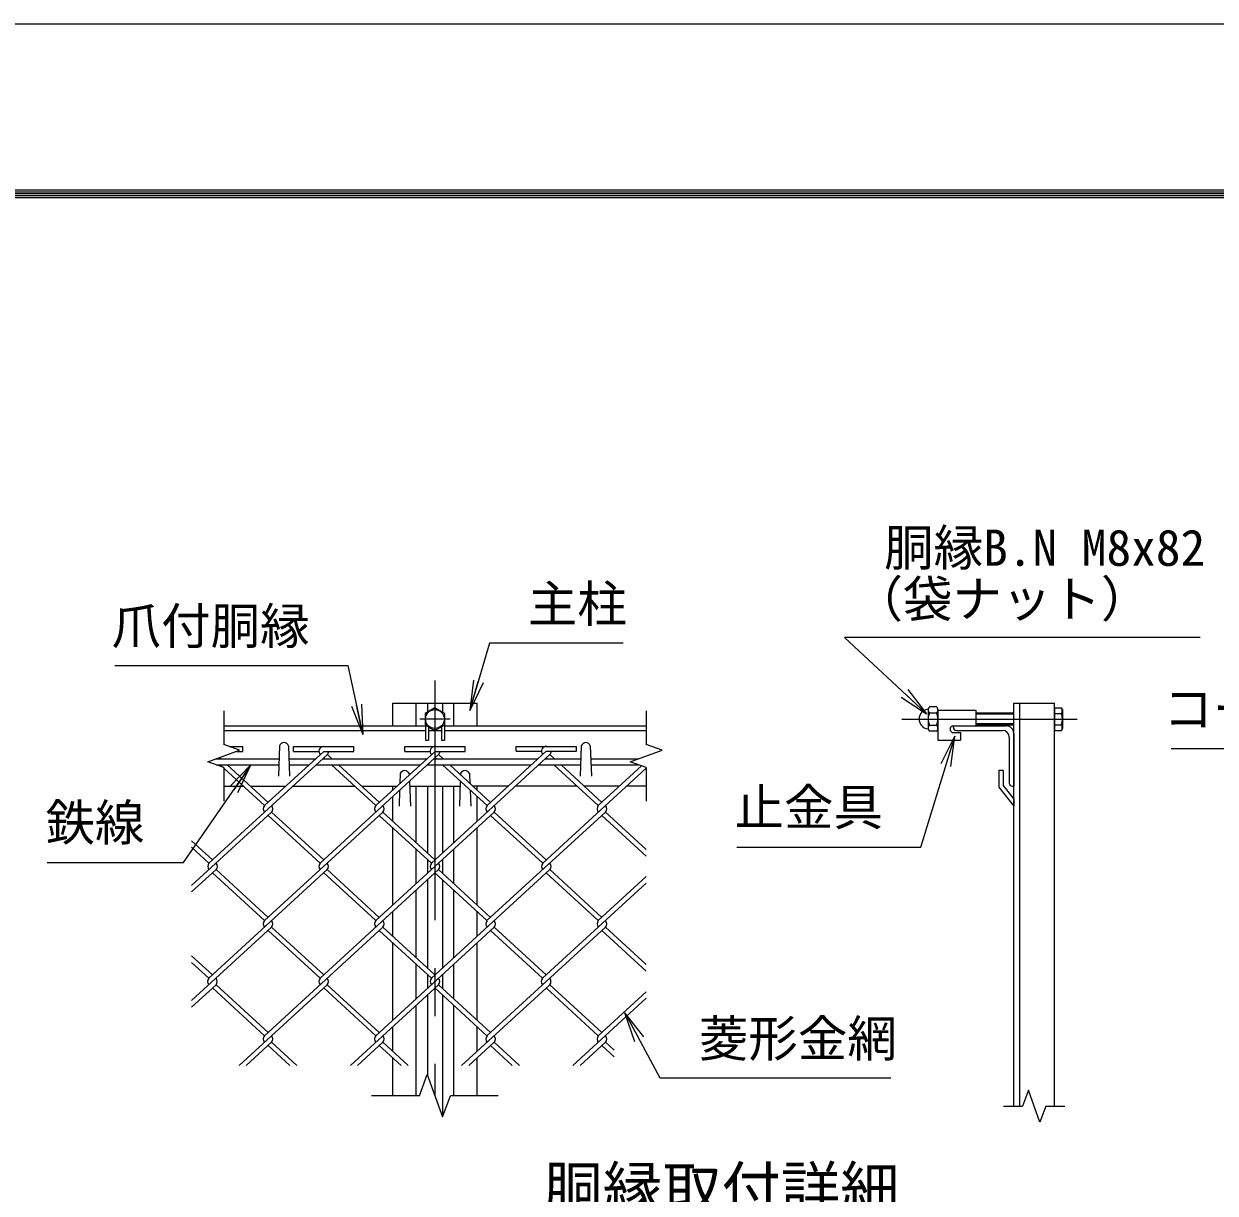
# Model space of a CAD drawing. Units: millimetres, scale not verified. Extents: x -4200 to 4200, y -2970 to 2970.
# Drawn here: x 1093 to 2672, y 1421 to 2970 of the extents above; entities that cross this region are included whole.
import ezdxf
from ezdxf.enums import TextEntityAlignment as Align

# ---------------------------------------------------------------- set-up
doc = ezdxf.new("R2010")
doc.units = ezdxf.units.MM
doc.header["$LTSCALE"] = 10
doc.linetypes.add('USER1', pattern=[50.8, 31.75, -6.35, 6.35, -6.35])
for name, color, linetype, lineweight in [('0-0_D-STR1', 1, 'Continuous', 18), ('0-1_D-BMK', 2, 'USER1', 13), ('0-2_D-STR-DIM', 7, 'Continuous', 13), ('0-3_D-STR3', 3, 'Continuous', 13), ('0-7_D-STR-TXT', 7, 'Continuous', 13), ('0-8_0', 7, 'Continuous', 18), ('0-B_D-STR2', 7, 'Continuous', 13), ('0-C_D-TTL', 7, 'Continuous', 18)]:
    doc.layers.add(name, color=color, linetype=linetype, lineweight=lineweight)
doc.layers.add('0-A_D-TTL-TXT', color=7, linetype='Continuous')
doc.styles.add('ＭＳ ゴシック', font='')
doc.styles.get('ＭＳ ゴシック').set_extended_font_data('MS Gothic')

# ---------------------------------------------------------------- blocks, each defined once
blk = doc.blocks.new('_Open')
at = {"layer": '0-8_0'}
blk.add_line((-10, 1.667), (0, 0), dxfattribs=at)
blk.add_lwpolyline([(-10, -1.667), (0, 0), (-10, 0)], dxfattribs=at)

msp = doc.modelspace()

# ---------------------------------------------------------------- linework, layer by layer
at = {"layer": '0-0_D-STR1'}
for p, q in [((1581.82, 2070.11), (1693.82, 2070.11)), ((1581.82, 2040.11), (1581.82, 2070.11)), ((1612.82, 2040.11), (1612.82, 2070.11)), ((1627.82, 2070.11), (1627.82, 2058.35)), ((1647.82, 2070.11), (1647.82, 2058.35)), ((1662.82, 2040.11), (1662.82, 2070.11)), ((1693.82, 2040.11), (1693.82, 2070.11)), ((2405.13, 1536.17), (2405.13, 2070.11)), ((2405.13, 2070.11), (2459.13, 2070.11)), ((2413.13, 1536.17), (2413.13, 2070.11)), ((2459.13, 1536.17), (2459.13, 2070.11)), ((1357.82, 2040.11), (1625.32, 2040.11)), ((1650.32, 2040.11), (1917.82, 2040.11)), ((2325.13, 2038.11), (2325.13, 2040.11)), ((2325.13, 2040.11), (2395.13, 2040.11)), ((1357.82, 2034.11), (1625.32, 2034.11)), ((1629.32, 2034.11), (1646.32, 2034.11)), ((1650.32, 2034.11), (1917.82, 2034.11)), ((2329.13, 2034.11), (2390.13, 2034.11)), ((2399.13, 2025.11), (2399.13, 1964.11)), ((2405.13, 2030.11), (2405.13, 1960.11)), ((1431.82, 2013.85), (1430.42, 1973.61)), ((1443.82, 2013.85), (1445.22, 1973.61)), ((1831.82, 2013.85), (1830.42, 1973.61)), ((1843.82, 2013.85), (1845.22, 1973.61)), ((1591.82, 1976.87), (1591.36, 1963.66)), ((1603.82, 1976.87), (1603.88, 1975.13)), ((1671.82, 1976.87), (1671.77, 1975.32)), ((1683.82, 1976.87), (1684.27, 1963.86)), ((2391.13, 1980.87), (2391.13, 1961.11)), ((1357.82, 1960.11), (1384, 1960.11)), ((1393.45, 1960.11), (1440.04, 1960.11)), ((1449.51, 1960.11), (1531.46, 1960.11)), ((1540.91, 1960.11), (1587.49, 1960.11)), ((1581.82, 1954.92), (1581.82, 1960.11)), ((1604.17, 1966.93), (1605.32, 1933.87)), ((1604.4, 1960.11), (1671.23, 1960.11)), ((1612.82, 1885.56), (1612.82, 1960.11)), ((1627.82, 1960.11), (1627.82, 1871.81)), ((1647.82, 1960.11), (1647.82, 1871.81)), ((1662.82, 1885.56), (1662.82, 1960.11)), ((1671.47, 1966.91), (1670.32, 1933.87)), ((1734.95, 1960.11), (1688.36, 1960.11)), ((1693.82, 1955.11), (1693.82, 1960.11)), ((1826.34, 1960.11), (1744.18, 1960.11)), ((1882.4, 1960.11), (1835.82, 1960.11)), ((1917.82, 1960.11), (1891.88, 1960.11)), ((2385.13, 1958.87), (2405.13, 1933.87)), ((2391.13, 1961.11), (2405.13, 1943.01)), ((2403.13, 1960.11), (2405.13, 1960.11)), ((1581.82, 1913.94), (1581.82, 1946.45)), ((1591.05, 1954.91), (1590.32, 1933.87)), ((1684.59, 1954.89), (1685.32, 1933.87)), ((1693.82, 1913.96), (1693.82, 1946.43)), ((2405.13, 1943.01), (2405.13, 1933.87)), ((1581.82, 1802.65), (1581.82, 1905.28)), ((1693.82, 1802.65), (1693.82, 1905.28)), ((1612.82, 1831.06), (1612.82, 1876.88)), ((1662.82, 1831.06), (1662.82, 1876.88)), ((1627.82, 1863.13), (1627.82, 1844.8)), ((1647.82, 1863.13), (1647.82, 1844.8)), ((1627.82, 1836.12), (1627.82, 1719.33)), ((1647.82, 1836.12), (1647.82, 1719.33)), ((1612.82, 1733.08), (1612.82, 1822.38)), ((1662.82, 1733.08), (1662.82, 1822.38)), ((1581.82, 1761.48), (1581.82, 1793.97)), ((1693.82, 1761.48), (1693.82, 1793.97)), ((1581.82, 1650.17), (1581.82, 1752.8)), ((1693.82, 1650.17), (1693.82, 1752.8)), ((1612.82, 1678.58), (1612.82, 1724.4)), ((1662.82, 1678.58), (1662.82, 1724.4)), ((1627.82, 1710.65), (1627.82, 1692.32)), ((1647.82, 1710.65), (1647.82, 1692.32)), ((1627.82, 1683.64), (1627.82, 1577.59)), ((1647.82, 1683.64), (1647.82, 1522.64)), ((1612.82, 1550.11), (1612.82, 1669.9)), ((1662.82, 1550.11), (1662.82, 1669.9)), ((1581.82, 1609), (1581.82, 1641.49)), ((1693.82, 1609), (1693.82, 1641.49)), ((1581.82, 1550.11), (1581.82, 1600.32)), ((1693.82, 1550.11), (1693.82, 1600.32))]:
    msp.add_line(p, q, dxfattribs=at)
msp.add_lwpolyline([(2391.13, 1980.87), (2385.13, 1980.87), (2385.13, 1958.87)], dxfattribs=at)
for centre, radius, start, end in [((2329.13, 2038.11), 4, 180, 270), ((2395.13, 2030.11), 10, 0, 90), ((2390.13, 2025.11), 9, 0, 90), ((1437.82, 2011.35), 6.5, 22.61986, 157.38014), ((1837.82, 2011.35), 6.5, 22.61986, 157.38014), ((1597.82, 1974.37), 6.5, 22.61986, 157.38014), ((1677.82, 1974.37), 6.5, 22.61986, 157.38014), ((2403.13, 1964.11), 4, 180, 270)]:
    msp.add_arc(centre, radius, start, end, dxfattribs=at)
at = {"layer": '0-1_D-BMK'}
for p, q in [((1637.82, 2100.11), (1637.82, 1550.11)), ((1657.82, 2049.11), (1617.82, 2049.11)), ((2256.66, 2049.11), (2489.13, 2049.11))]:
    msp.add_line(p, q, dxfattribs=at)
at = {"layer": '0-2_D-STR-DIM'}
for p, q in [((1357.82, 2060.11), (1357.82, 2015.5)), ((1917.82, 2060.11), (1917.82, 2015.5)), ((1336.68, 1992.42), (1378.96, 2007.81)), ((1378.96, 2007.81), (1357.82, 2015.5)), ((1357.82, 1984.72), (1336.68, 1992.42)), ((1357.82, 1984.72), (1357.82, 1940.11)), ((1917.82, 1984.72), (1917.82, 1940.11)), ((1617.3, 1550.11), (1627.56, 1578.3)), ((1627.56, 1578.3), (1648.08, 1521.92)), ((1617.3, 1550.11), (1553.82, 1550.11)), ((1648.08, 1521.92), (1658.34, 1550.11)), ((1721.82, 1550.11), (1658.34, 1550.11)), ((2424.44, 1557.31), (2416.74, 1536.17)), ((2439.83, 1515.02), (2424.44, 1557.31)), ((2391.63, 1536.17), (2416.74, 1536.17)), ((2447.52, 1536.17), (2439.83, 1515.02)), ((2447.52, 1536.17), (2472.63, 1536.17))]:
    msp.add_line(p, q, dxfattribs=at)
msp.add_lwpolyline([(1917.82, 1984.72), (1896.68, 1992.42), (1938.96, 2007.81), (1917.82, 2015.5)], dxfattribs=at)
at = {"layer": '0-3_D-STR3'}
for p, q in [((2291.63, 2061.58), (2291.63, 2036.89)), ((2291.63, 2061.58), (2291.63, 2036.89)), ((2302.63, 2065.31), (2293.63, 2065.31)), ((2293.63, 2057.21), (2302.63, 2057.21)), ((2304.63, 2061.58), (2304.63, 2036.89)), ((2304.63, 2061.58), (2304.63, 2036.89)), ((2304.63, 2061.11), (2354.63, 2061.11)), ((2304.63, 2061.11), (2304.63, 2021.11)), ((2354.63, 2061.11), (2354.63, 2040.11)), ((2405.13, 2057.11), (2354.63, 2057.11)), ((2405.13, 2055.61), (2354.63, 2055.61)), ((2459.13, 2064.12), (2468.34, 2064.12)), ((2459.13, 2064.12), (2459.13, 2034.1)), ((2459.13, 2056.62), (2468.34, 2056.62)), ((2469.73, 2061.71), (2468.34, 2064.12)), ((2469.73, 2061.71), (2469.73, 2036.51)), ((1625.32, 2041.32), (1625.32, 2021.11)), ((1629.32, 2039.01), (1629.32, 2021.11)), ((1646.32, 2039.01), (1646.32, 2021.11)), ((1650.32, 2041.32), (1650.32, 2021.11)), ((2293.63, 2041.01), (2302.63, 2041.01)), ((2325.13, 2040.11), (2354.63, 2040.11)), ((2405.13, 2042.61), (2354.63, 2042.61)), ((2405.13, 2041.11), (2354.63, 2041.11)), ((2459.13, 2041.61), (2468.34, 2041.61)), ((2302.63, 2032.91), (2293.63, 2032.91)), ((2325.13, 2031.11), (2334.63, 2031.11)), ((2334.63, 2031.11), (2334.63, 2021.11)), ((2459.13, 2034.1), (2468.34, 2034.1)), ((2469.73, 2036.51), (2468.34, 2034.1)), ((1625.32, 2021.11), (1629.32, 2021.11)), ((1646.32, 2021.11), (1650.32, 2021.11)), ((2304.63, 2021.11), (2334.63, 2021.11)), ((1347.5, 1996.35), (1431.21, 1996.35)), ((1444.43, 1996.35), (1479.59, 1996.35)), ((1489.06, 1996.35), (1627.04, 1996.35)), ((1636.28, 1996.35), (1774.5, 1996.35)), ((1783.73, 1996.35), (1831.21, 1996.35)), ((1844.43, 1996.35), (1907.5, 1996.35)), ((1347.84, 1988.35), (1430.93, 1988.35)), ((1444.71, 1988.35), (1470.86, 1988.35)), ((1480.33, 1988.35), (1618.31, 1988.35)), ((1627.55, 1988.35), (1765.77, 1988.35)), ((1775, 1988.35), (1830.93, 1988.35)), ((1844.71, 1988.35), (1907.84, 1988.35))]:
    msp.add_line(p, q, dxfattribs=at)
msp.add_lwpolyline([(1650.82, 2056.62), (1637.82, 2064.12), (1624.82, 2056.62), (1624.82, 2041.61), (1637.82, 2034.1), (1650.82, 2041.61)], close=True, dxfattribs=at)
msp.add_circle((1637.82, 2049.11), 12.5, dxfattribs=at)
for centre, radius, start, end in [((2292.63, 2049.11), 13, 97.16806, 262.83194), ((2290.88, 2063), 1, 277.16806, 350.16084), ((2296.71, 2061.26), 5.08, 127.21089, 232.78911), ((2309.03, 2049.11), 17.4, 152.26063, 207.73937), ((2287.23, 2049.11), 17.4, 332.26063, 27.73937), ((2299.56, 2061.26), 5.08, 307.21089, 52.78911), ((2462.85, 2060.37), 6.64, 325.61585, 34.38415), ((2444.66, 2049.11), 24.84, 342.4121, 17.5879), ((2296.73, 2036.96), 5.1, 127.42505, 232.57495), ((2299.53, 2036.96), 5.1, 307.42505, 52.57495), ((2325.13, 2035.61), 4.5, 90, 270), ((2462.85, 2037.85), 6.64, 325.61585, 34.38415), ((2290.88, 2035.22), 1, 16.57981, 82.83194)]:
    msp.add_arc(centre, radius, start, end, dxfattribs=at)
at = {"layer": '0-7_D-STR-TXT'}
for points in [[(1887.41, 2149.62), (1710.09, 2149.62), (1684.63, 2062.49)], [(2652.05, 2157), (2180.82, 2157), (2288.05, 2057.35)], [(1213.31, 2119.98), (1522.36, 2119.98), (1541.86, 2030.4)], [(2038.24, 1879.57), (2282.05, 1879.57), (2326.38, 2024.72)], [(2613.76, 2010.21), (3170.01, 2010.21), (3219.88, 1931.49)], [(1123.84, 1859.22), (1304.72, 1859.22), (1392.71, 1986.71)], [(2242.06, 1573.2), (1936.57, 1573.2), (1890.68, 1658.28)]]:
    msp.add_lwpolyline(points, dxfattribs=at)
at = {"layer": '0-B_D-STR2'}
for p, q in [((1365.45, 2012.73), (1383.02, 2012.73)), ((1374.9, 2006.33), (1383.02, 2006.33)), ((1383.02, 2006.33), (1383.02, 2012.73)), ((1490.47, 2006.33), (1412.01, 1934.43)), ((1450.47, 2006.33), (1450.47, 2012.73)), ((1450.47, 2012.73), (1530.47, 2012.73)), ((1450.47, 2006.33), (1484.05, 2006.33)), ((1490.47, 2006.33), (1530.47, 2006.33)), ((1530.47, 2006.33), (1530.47, 2012.73)), ((1637.93, 2006.33), (1559.46, 1934.43)), ((1597.93, 2006.33), (1597.93, 2012.73)), ((1597.93, 2012.73), (1677.93, 2012.73)), ((1597.93, 2006.33), (1631.5, 2006.33)), ((1637.93, 2006.33), (1677.93, 2006.33)), ((1677.93, 2006.33), (1677.93, 2012.73)), ((1785.49, 2006.43), (1706.92, 1934.43)), ((1745.49, 2006.43), (1745.49, 2012.83)), ((1745.49, 2012.83), (1825.49, 2012.83)), ((1745.49, 2006.43), (1779.07, 2006.43)), ((1785.49, 2006.43), (1825.49, 2006.43)), ((1825.49, 2006.43), (1825.49, 2012.83)), ((1495.21, 2001.99), (1338.29, 1858.2)), ((1353.9, 1996.35), (1352.08, 1998.02)), ((1642.54, 2002.1), (1485.63, 1858.31)), ((1491.88, 1996.35), (1490.47, 1997.65)), ((1501.35, 1996.35), (1495.21, 2001.99)), ((1790, 2002.1), (1633.08, 1858.31)), ((1639.34, 1996.35), (1637.81, 1997.76)), ((1648.81, 1996.35), (1642.54, 2002.1)), ((1786.79, 1996.35), (1785.26, 1997.76)), ((1796.26, 1996.35), (1790, 2002.1)), ((1412.01, 1934.43), (1353.16, 1988.35)), ((1416.74, 1938.77), (1362.63, 1988.35)), ((1559.46, 1934.43), (1500.61, 1988.35)), ((1564.2, 1938.77), (1510.08, 1988.35)), ((1706.92, 1934.43), (1648.07, 1988.35)), ((1711.65, 1938.77), (1657.54, 1988.35)), ((1917.82, 1983.89), (1780.65, 1858.19)), ((1854.37, 1934.43), (1795.52, 1988.35)), ((1859.11, 1938.77), (1805, 1988.35)), ((1911.69, 1986.95), (1854.37, 1934.43)), ((1421.37, 1925.87), (1315.32, 1828.69)), ((1568.82, 1925.86), (1411.9, 1782.07)), ((1485.63, 1858.31), (1416.64, 1921.53)), ((1490.36, 1862.65), (1421.37, 1925.87)), ((1716.27, 1925.86), (1559.36, 1782.07)), ((1633.08, 1858.31), (1564.09, 1921.53)), ((1637.82, 1862.65), (1568.83, 1925.87)), ((1863.73, 1925.86), (1706.81, 1782.07)), ((1780.65, 1858.19), (1711.54, 1921.52)), ((1785.38, 1862.53), (1716.27, 1925.86)), ((1917.82, 1867.61), (1858.99, 1921.52)), ((1917.82, 1876.29), (1863.73, 1925.86)), ((1342.91, 1862.65), (1315.32, 1887.93)), ((1338.17, 1858.31), (1315.32, 1879.25)), ((1347.65, 1849.63), (1315.32, 1820.01)), ((1495.1, 1849.63), (1338.17, 1705.83)), ((1416.64, 1786.41), (1347.65, 1849.63)), ((1642.56, 1849.63), (1485.63, 1705.83)), ((1564.09, 1786.41), (1495.1, 1849.63)), ((1790, 1849.62), (1633.08, 1705.83)), ((1711.55, 1786.41), (1642.56, 1849.63)), ((1858.99, 1786.4), (1790, 1849.62)), ((1411.9, 1782.07), (1342.91, 1845.29)), ((1559.36, 1782.07), (1490.36, 1845.29)), ((1706.81, 1782.07), (1637.82, 1845.29)), ((1854.25, 1782.06), (1785.68, 1844.9)), ((1917.82, 1840.3), (1854.25, 1782.06)), ((1917.82, 1831.62), (1780.54, 1705.83)), ((1421.37, 1773.39), (1315.32, 1676.21)), ((1568.83, 1773.39), (1411.9, 1629.59)), ((1485.63, 1705.83), (1416.64, 1769.05)), ((1490.36, 1710.17), (1421.37, 1773.39)), ((1716.28, 1773.39), (1559.36, 1629.59)), ((1637.82, 1710.17), (1568.83, 1773.39)), ((1863.73, 1773.38), (1706.81, 1629.59)), ((1780.54, 1705.83), (1711.55, 1769.05)), ((1785.27, 1710.17), (1716.28, 1773.39)), ((1917.82, 1715.13), (1858.99, 1769.04)), ((1917.82, 1723.81), (1863.73, 1773.38)), ((1633.08, 1705.83), (1564.5, 1768.67)), ((1342.91, 1710.17), (1315.32, 1735.45)), ((1338.17, 1705.83), (1315.32, 1726.77)), ((1347.65, 1697.15), (1315.32, 1667.53)), ((1411.9, 1629.59), (1342.91, 1692.81)), ((1416.64, 1633.93), (1347.65, 1697.15)), ((1495.1, 1697.15), (1378.29, 1590.11)), ((1559.36, 1629.59), (1490.36, 1692.81)), ((1564.09, 1633.93), (1495.1, 1697.15)), ((1642.56, 1697.15), (1525.75, 1590.11)), ((1706.81, 1629.59), (1637.82, 1692.81)), ((1711.55, 1633.93), (1642.56, 1697.15)), ((1790.01, 1697.15), (1673.2, 1590.11)), ((1854.27, 1629.59), (1785.27, 1692.81)), ((1859, 1633.93), (1790.01, 1697.15)), ((1917.82, 1679.14), (1820.66, 1590.11)), ((1917.82, 1687.82), (1854.27, 1629.59)), ((1421.37, 1620.91), (1387.76, 1590.11)), ((1445.51, 1590.11), (1416.64, 1616.57)), ((1454.98, 1590.11), (1421.37, 1620.91)), ((1568.83, 1620.91), (1535.22, 1590.11)), ((1592.96, 1590.11), (1564.09, 1616.57)), ((1602.44, 1590.11), (1568.83, 1620.91)), ((1716.28, 1620.91), (1682.68, 1590.11)), ((1740.42, 1590.11), (1711.55, 1616.57)), ((1749.89, 1590.11), (1716.28, 1620.91)), ((1863.74, 1620.91), (1830.13, 1590.11)), ((1875.32, 1601.62), (1859, 1616.57)), ((1875.32, 1610.3), (1863.74, 1620.91))]:
    msp.add_line(p, q, dxfattribs=at)
for centre, start, end in [((1490.47, 2006.33), 95, 222.5), ((1490.47, 2006.33), 317.5, 0), ((1637.93, 2006.33), 85, 222.5), ((1637.93, 2006.33), 317.5, 0), ((1785.49, 2006.43), 85, 222.5), ((1785.38, 2006.33), 317.5, 0.89905), ((1416.74, 1930.09), 137.5, 222.5), ((1416.74, 1930.09), 317.5, 42.5), ((1564.2, 1930.09), 137.5, 222.5), ((1564.2, 1930.09), 317.5, 42.5), ((1711.65, 1930.09), 137.5, 222.5), ((1711.65, 1930.09), 317.5, 42.5), ((1859.11, 1930.09), 137.5, 222.5), ((1859.11, 1930.09), 317.5, 42.5), ((1343.02, 1853.85), 137.5, 222.5), ((1343.02, 1853.85), 317.5, 42.5), ((1490.47, 1853.85), 137.5, 222.5), ((1490.47, 1853.85), 317.5, 42.5), ((1637.93, 1853.85), 137.5, 222.5), ((1637.93, 1853.85), 317.5, 42.5), ((1785.38, 1853.85), 137.5, 222.5), ((1785.38, 1853.85), 317.5, 42.5), ((1416.64, 1777.73), 137.5, 222.5), ((1416.64, 1777.73), 317.5, 42.5), ((1564.09, 1777.73), 137.5, 222.5), ((1564.09, 1777.73), 317.5, 42.5), ((1711.65, 1777.61), 137.5, 222.5), ((1711.65, 1777.61), 317.5, 42.5), ((1859.11, 1777.61), 137.5, 222.5), ((1859.11, 1777.61), 317.5, 42.5), ((1342.9, 1701.48), 137.5, 222.5), ((1342.9, 1701.48), 317.5, 42.5), ((1490.35, 1701.48), 137.5, 222.5), ((1490.35, 1701.48), 317.5, 42.5), ((1637.81, 1701.48), 137.5, 222.5), ((1637.81, 1701.48), 317.5, 42.5), ((1785.26, 1701.48), 137.5, 222.5), ((1785.26, 1701.48), 317.5, 42.5), ((1416.64, 1625.25), 137.5, 222.5), ((1416.64, 1625.25), 317.5, 42.5), ((1564.09, 1625.25), 137.5, 222.5), ((1564.09, 1625.25), 317.5, 42.5), ((1711.65, 1625.13), 137.5, 222.5), ((1711.65, 1625.13), 317.5, 42.5), ((1859.11, 1625.13), 137.5, 222.5), ((1859.11, 1625.13), 317.5, 42.5)]:
    msp.add_arc(centre, 6.42, start, end, dxfattribs=at)
at = {"layer": '0-C_D-TTL', "color": 2}
msp.add_lwpolyline([(-4199.68, 2970.23), (4200.32, 2970.23), (4200.32, -2969.77), (-4199.68, -2969.77)], close=True, dxfattribs=at)
at = {"layer": '0-C_D-TTL'}
for points in [[(-3929.68, 2750.23), (3930.32, 2750.23), (3930.32, -2749.77), (-3929.68, -2749.77)], [(-3927.18, 2747.73), (3927.82, 2747.73), (3927.82, -2747.27), (-3927.18, -2747.27)], [(-3924.68, 2745.23), (3925.32, 2745.23), (3925.32, -2744.77), (-3924.68, -2744.77)], [(-3922.18, 2742.73), (3922.82, 2742.73), (3922.82, -2742.27), (-3922.18, -2742.27)], [(-3919.68, 2740.23), (3920.32, 2740.23), (3920.32, -2739.77), (-3919.68, -2739.77)]]:
    msp.add_lwpolyline(points, close=True, dxfattribs=at)

# ---------------------------------------------------------------- block references
at = {"layer": '0-7_D-STR-TXT', "xscale": 4, "yscale": 4}
for p, rotation in [((1684.07, 2060.57), 253.7123), ((2289.52, 2055.99), 317.09684), ((1542.28, 2028.44), 282.27872), ((2326.96, 2026.63), 73.01941), ((1393.85, 1988.35), 55.3852), ((1889.73, 1660.04), 118.34149)]:
    msp.add_blockref('_Open', p, dxfattribs=dict(at, rotation=rotation))

# ---------------------------------------------------------------- texts
at = {"layer": '0-7_D-STR-TXT', "style": 'ＭＳ ゴシック'}
for s, p in [('胴縁B.N M8x82', (2233.27, 2237.73)), ('主柱', (1761.01, 2163.35)), ('（袋ナット）', (2192.66, 2169.84)), ('爪付胴縁', (1209.25, 2133.96)), ('コーナープレート', (2603.61, 2024.45)), ('止金具', (2034.94, 1893.8)), ('鉄線', (1121.56, 1873.59)), ('菱形金網', (1987.75, 1587.44))]:
    msp.add_text(s, height=48.09, dxfattribs=at).set_placement(p, align=Align.BOTTOM_LEFT)
at = {"layer": '0-A_D-TTL-TXT', "style": 'ＭＳ ゴシック'}
msp.add_text('胴縁取付詳細', height=57.7, dxfattribs=at).set_placement((1781.57, 1380.75), align=Align.BOTTOM_LEFT)

doc.saveas('drawing.dxf')
